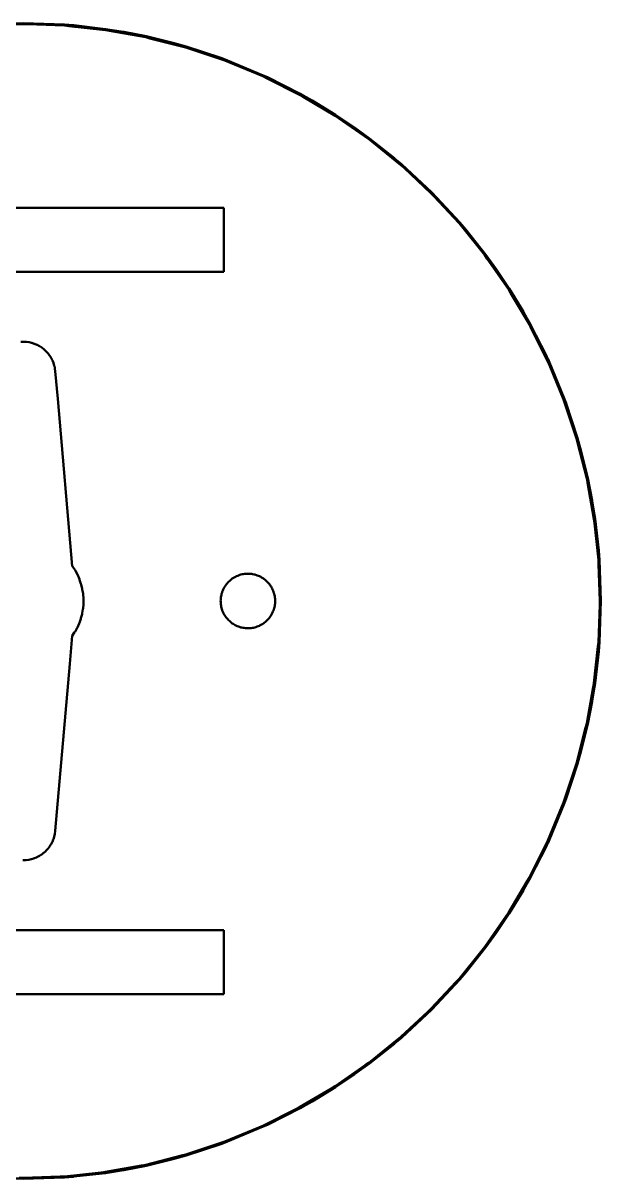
# Paper-space layout 'Presentación1' of a CAD drawing. Header units: millimetres. Extents: x 81 to 218, y 35 to 176.
# Drawn here: x 116.8 to 152.8, y 104 to 176 of the extents above; entities that cross this region are included whole.
import ezdxf

# ---------------------------------------------------------------- set-up
doc = ezdxf.new("R2010")
doc.units = ezdxf.units.MM
doc.layers.add('Visible (ISO)', color=7, linetype='Continuous', lineweight=50)

psp = doc.layouts.new('Presentación1')

# ---------------------------------------------------------------- linework, layer by layer
at = {"layer": 'Visible (ISO)'}
for p, q in [((114.257, 175.874), (116.825, 175.966)), ((116.825, 175.958), (114.257, 175.866)), ((116.825, 175.935), (114.259, 175.844)), ((114.527, 175.819), (116.825, 175.901)), ((116.825, 175.966), (119.393, 175.874)), ((116.825, 175.958), (116.825, 175.966)), ((116.825, 175.935), (116.825, 175.958)), ((119.393, 175.866), (116.825, 175.958)), ((116.825, 175.935), (116.825, 175.901)), ((116.825, 175.935), (119.391, 175.844)), ((116.825, 175.901), (117.091, 175.892)), ((117.091, 175.892), (119.389, 175.81)), ((119.391, 175.844), (119.389, 175.81)), ((119.389, 175.81), (119.653, 175.782)), ((119.393, 175.866), (119.391, 175.844)), ((119.391, 175.844), (121.944, 175.569)), ((119.393, 175.874), (119.96, 175.829)), ((119.393, 175.874), (119.961, 175.813)), ((119.393, 175.866), (119.393, 175.874)), ((119.393, 175.866), (121.947, 175.592)), ((119.653, 175.782), (121.939, 175.536)), ((119.963, 175.829), (119.96, 175.829)), ((119.961, 175.813), (121.948, 175.599)), ((119.971, 175.828), (119.963, 175.829)), ((119.971, 175.828), (121.948, 175.599)), ((121.939, 175.536), (121.944, 175.569)), ((121.939, 175.536), (122.201, 175.489)), ((121.947, 175.592), (121.944, 175.569)), ((124.471, 175.113), (121.944, 175.569)), ((121.948, 175.599), (121.947, 175.592)), ((121.947, 175.592), (124.476, 175.136)), ((121.948, 175.599), (123.072, 175.42)), ((121.948, 175.599), (123.072, 175.397)), ((122.201, 175.489), (124.464, 175.08)), ((123.076, 175.419), (123.072, 175.42)), ((123.072, 175.397), (124.477, 175.143)), ((123.082, 175.418), (123.076, 175.419)), ((123.082, 175.418), (124.477, 175.143)), ((124.464, 175.08), (124.471, 175.113)), ((124.464, 175.08), (124.721, 175.014)), ((124.471, 175.113), (124.476, 175.136)), ((126.959, 174.478), (124.471, 175.113)), ((124.477, 175.143), (124.476, 175.136)), ((126.965, 174.5), (124.476, 175.136)), ((124.477, 175.143), (126.136, 174.741)), ((124.477, 175.143), (126.138, 174.719)), ((124.721, 175.014), (126.949, 174.446)), ((126.143, 174.739), (126.136, 174.741)), ((126.138, 174.719), (126.967, 174.507)), ((126.146, 174.738), (126.143, 174.739)), ((126.146, 174.738), (126.967, 174.507)), ((126.949, 174.446), (126.959, 174.478)), ((126.949, 174.446), (127.202, 174.362)), ((126.959, 174.478), (126.965, 174.5)), ((129.395, 173.667), (126.959, 174.478)), ((126.967, 174.507), (126.965, 174.5)), ((129.403, 173.689), (126.965, 174.5)), ((126.967, 174.507), (129.129, 173.798)), ((126.967, 174.507), (129.135, 173.786)), ((127.202, 174.362), (129.383, 173.636)), ((129.138, 173.795), (129.129, 173.798)), ((129.135, 173.786), (129.406, 173.696)), ((129.139, 173.794), (129.138, 173.795)), ((129.139, 173.794), (129.406, 173.696)), ((129.395, 173.667), (129.383, 173.636)), ((129.383, 173.636), (129.629, 173.534)), ((129.395, 173.667), (129.403, 173.689)), ((129.395, 173.667), (131.767, 172.685)), ((129.406, 173.696), (129.403, 173.689)), ((131.777, 172.706), (129.403, 173.689)), ((129.406, 173.696), (131.78, 172.712)), ((129.629, 173.534), (131.753, 172.654)), ((131.767, 172.685), (131.753, 172.654)), ((131.753, 172.654), (131.991, 172.535)), ((131.777, 172.706), (131.767, 172.685)), ((131.767, 172.685), (134.063, 171.535)), ((131.777, 172.706), (131.78, 172.712)), ((131.777, 172.706), (134.074, 171.555)), ((132.038, 172.593), (131.78, 172.712)), ((131.78, 172.712), (132.035, 172.585)), ((131.991, 172.535), (134.047, 171.506)), ((132.035, 172.585), (134.078, 171.562)), ((132.039, 172.593), (132.038, 172.593)), ((132.047, 172.589), (132.039, 172.593)), ((132.047, 172.589), (134.078, 171.562)), ((134.047, 171.506), (134.063, 171.535)), ((134.047, 171.506), (134.276, 171.37)), ((134.074, 171.555), (134.063, 171.535)), ((136.272, 170.225), (134.063, 171.535)), ((134.078, 171.562), (134.074, 171.555)), ((134.074, 171.555), (136.284, 170.244)), ((134.822, 171.144), (134.078, 171.562)), ((134.078, 171.562), (134.815, 171.125)), ((134.276, 171.37), (136.253, 170.197)), ((134.815, 171.125), (136.288, 170.251)), ((134.825, 171.143), (134.822, 171.144)), ((134.831, 171.139), (134.825, 171.143)), ((134.831, 171.139), (136.288, 170.251)), ((136.253, 170.197), (136.272, 170.225)), ((136.253, 170.197), (136.472, 170.045)), ((136.272, 170.225), (136.284, 170.244)), ((138.381, 168.761), (136.272, 170.225)), ((136.288, 170.251), (136.284, 170.244)), ((138.395, 168.779), (136.284, 170.244)), ((137.469, 169.458), (136.288, 170.251)), ((136.288, 170.251), (137.461, 169.437)), ((136.472, 170.045), (138.361, 168.734)), ((137.461, 169.437), (138.399, 168.785)), ((137.474, 169.455), (137.469, 169.458)), ((137.478, 169.453), (137.474, 169.455)), ((137.478, 169.453), (138.399, 168.785)), ((138.361, 168.734), (138.381, 168.761)), ((138.361, 168.734), (138.568, 168.567)), ((138.381, 168.761), (138.395, 168.779)), ((140.38, 167.15), (138.381, 168.761)), ((138.399, 168.785), (138.395, 168.779)), ((140.395, 167.167), (138.395, 168.779)), ((139.959, 167.548), (138.399, 168.785)), ((138.399, 168.785), (139.955, 167.531)), ((138.568, 168.567), (140.358, 167.124)), ((139.955, 167.531), (140.4, 167.173)), ((139.965, 167.543), (139.959, 167.548)), ((139.967, 167.542), (139.965, 167.543)), ((139.967, 167.542), (140.4, 167.173)), ((140.358, 167.124), (140.38, 167.15)), ((140.358, 167.124), (140.553, 166.943)), ((140.38, 167.15), (140.395, 167.167)), ((142.259, 165.4), (140.38, 167.15)), ((140.4, 167.173), (140.395, 167.167)), ((142.276, 165.416), (140.395, 167.167)), ((140.4, 167.173), (142.281, 165.422)), ((140.553, 166.943), (142.235, 165.376)), ((142.259, 165.4), (142.235, 165.376)), ((142.235, 165.376), (142.417, 165.182)), ((142.259, 165.4), (142.276, 165.416)), ((142.259, 165.4), (144.009, 163.521)), ((142.276, 165.416), (142.281, 165.422)), ((144.026, 163.536), (142.276, 165.416)), ((142.281, 165.422), (144.032, 163.541)), ((142.417, 165.182), (143.984, 163.499)), ((104.325, 164.466), (129.325, 164.466)), ((129.325, 164.466), (129.325, 160.466)), ((144.009, 163.521), (143.984, 163.499)), ((143.984, 163.499), (144.15, 163.292)), ((144.026, 163.536), (144.009, 163.521)), ((144.009, 163.521), (145.62, 161.522)), ((144.026, 163.536), (144.032, 163.541)), ((144.026, 163.536), (145.638, 161.535)), ((144.401, 163.108), (144.032, 163.541)), ((144.032, 163.541), (144.39, 163.096)), ((144.15, 163.292), (145.593, 161.501)), ((144.39, 163.096), (145.645, 161.54)), ((144.403, 163.106), (144.401, 163.108)), ((144.408, 163.1), (144.403, 163.106)), ((144.408, 163.1), (145.645, 161.54)), ((145.593, 161.501), (145.62, 161.522)), ((145.593, 161.501), (145.745, 161.283)), ((145.638, 161.535), (145.62, 161.522)), ((147.085, 159.412), (145.62, 161.522)), ((145.645, 161.54), (145.638, 161.535)), ((145.638, 161.535), (147.104, 159.425)), ((146.312, 160.618), (145.645, 161.54)), ((145.645, 161.54), (146.296, 160.602)), ((145.745, 161.283), (147.056, 159.394)), ((146.296, 160.602), (147.11, 159.429)), ((146.314, 160.614), (146.312, 160.618)), ((146.318, 160.61), (146.314, 160.614)), ((146.318, 160.61), (147.11, 159.429)), ((129.325, 160.466), (104.325, 160.466)), ((147.056, 159.394), (147.085, 159.412)), ((147.056, 159.394), (147.192, 159.165)), ((147.085, 159.412), (147.104, 159.425)), ((148.395, 157.204), (147.085, 159.412)), ((147.11, 159.429), (147.104, 159.425)), ((148.415, 157.215), (147.104, 159.425)), ((147.998, 157.972), (147.11, 159.429)), ((147.11, 159.429), (147.984, 157.955)), ((147.192, 159.165), (148.365, 157.188)), ((147.984, 157.955), (148.422, 157.219)), ((148.002, 157.966), (147.998, 157.972)), ((148.004, 157.963), (148.002, 157.966)), ((148.004, 157.963), (148.422, 157.219)), ((148.365, 157.188), (148.395, 157.204)), ((148.365, 157.188), (148.484, 156.95)), ((148.395, 157.204), (148.415, 157.215)), ((149.544, 154.908), (148.395, 157.204)), ((148.422, 157.219), (148.415, 157.215)), ((149.565, 154.917), (148.415, 157.215)), ((149.448, 155.188), (148.422, 157.219)), ((148.422, 157.219), (149.444, 155.176)), ((148.484, 156.95), (149.513, 154.894)), ((116.825, 156.116), (116.676, 156.109)), ((116.85, 156.115), (116.825, 156.116)), ((116.999, 156.108), (116.85, 156.115)), ((117.024, 156.105), (116.999, 156.108)), ((117.172, 156.085), (117.024, 156.105)), ((117.197, 156.08), (117.172, 156.085)), ((117.343, 156.048), (117.197, 156.08)), ((117.366, 156.04), (117.343, 156.048)), ((117.509, 155.995), (117.366, 156.04)), ((117.532, 155.986), (117.509, 155.995)), ((117.67, 155.928), (117.532, 155.986)), ((117.692, 155.917), (117.67, 155.928)), ((117.825, 155.848), (117.692, 155.917)), ((117.846, 155.834), (117.825, 155.848)), ((117.972, 155.754), (117.846, 155.834)), ((117.992, 155.739), (117.972, 155.754)), ((118.111, 155.648), (117.992, 155.739)), ((118.129, 155.631), (118.111, 155.648)), ((118.239, 155.53), (118.129, 155.631)), ((118.256, 155.512), (118.239, 155.53)), ((118.357, 155.401), (118.256, 155.512)), ((118.372, 155.382), (118.357, 155.401)), ((118.463, 155.263), (118.372, 155.382)), ((118.477, 155.242), (118.463, 155.263)), ((118.557, 155.116), (118.477, 155.242)), ((118.569, 155.094), (118.557, 155.116)), ((118.638, 154.961), (118.569, 155.094)), ((118.647, 154.938), (118.638, 154.961)), ((118.704, 154.8), (118.647, 154.938)), ((149.444, 155.176), (149.572, 154.921)), ((149.452, 155.18), (149.448, 155.188)), ((149.453, 155.179), (149.452, 155.18)), ((149.572, 154.921), (149.453, 155.179)), ((149.544, 154.908), (149.513, 154.894)), ((149.513, 154.894), (149.615, 154.648)), ((149.544, 154.908), (149.565, 154.917)), ((149.544, 154.908), (150.527, 152.536)), ((149.572, 154.921), (149.565, 154.917)), ((150.548, 152.544), (149.565, 154.917)), ((149.572, 154.921), (150.555, 152.546)), ((118.712, 154.776), (118.704, 154.8)), ((118.757, 154.633), (118.712, 154.776)), ((118.762, 154.609), (118.757, 154.633)), ((118.795, 154.463), (118.762, 154.609)), ((118.798, 154.438), (118.795, 154.463)), ((118.817, 154.29), (118.798, 154.438)), ((118.969, 152.554), (118.817, 154.29)), ((149.615, 154.648), (150.495, 152.524)), ((119.88, 142.14), (118.969, 152.554)), ((150.527, 152.536), (150.495, 152.524)), ((150.495, 152.524), (150.579, 152.272)), ((150.548, 152.544), (150.527, 152.536)), ((150.527, 152.536), (151.338, 150.1)), ((150.548, 152.544), (150.555, 152.546)), ((150.548, 152.544), (151.36, 150.106)), ((150.555, 152.546), (150.654, 152.28)), ((150.555, 152.546), (150.645, 152.276)), ((150.579, 152.272), (151.305, 150.09)), ((150.645, 152.276), (151.367, 150.108)), ((150.654, 152.278), (150.654, 152.28)), ((150.657, 152.27), (150.654, 152.278)), ((150.657, 152.27), (151.367, 150.108)), ((151.305, 150.09), (151.338, 150.1)), ((151.305, 150.09), (151.371, 149.832)), ((151.36, 150.106), (151.338, 150.1)), ((151.973, 147.612), (151.338, 150.1)), ((151.367, 150.108), (151.36, 150.106)), ((151.36, 150.106), (151.995, 147.616)), ((151.367, 150.108), (151.597, 149.287)), ((151.367, 150.108), (151.579, 149.278)), ((151.371, 149.832), (151.94, 147.604)), ((151.579, 149.278), (152.002, 147.618)), ((151.598, 149.283), (151.597, 149.287)), ((151.6, 149.277), (151.598, 149.283)), ((151.6, 149.277), (152.002, 147.618)), ((151.94, 147.604), (151.973, 147.612)), ((151.94, 147.604), (151.987, 147.343)), ((151.973, 147.612), (151.995, 147.616)), ((152.429, 145.085), (151.973, 147.612)), ((152.002, 147.618), (151.995, 147.616)), ((152.451, 145.088), (151.995, 147.616)), ((152.002, 147.618), (152.277, 146.223)), ((152.002, 147.618), (152.256, 146.213)), ((151.987, 147.343), (152.395, 145.08)), ((152.256, 146.213), (152.459, 145.089)), ((152.278, 146.217), (152.277, 146.223)), ((152.279, 146.213), (152.278, 146.217)), ((152.279, 146.213), (152.459, 145.089)), ((152.395, 145.08), (152.429, 145.085)), ((152.395, 145.08), (152.423, 144.816)), ((152.423, 144.816), (152.669, 142.529)), ((152.429, 145.085), (152.451, 145.088)), ((152.703, 142.532), (152.429, 145.085)), ((152.459, 145.089), (152.451, 145.088)), ((152.726, 142.533), (152.451, 145.088)), ((152.459, 145.089), (152.687, 143.111)), ((152.459, 145.089), (152.672, 143.102)), ((152.672, 143.102), (152.733, 142.534)), ((152.688, 143.103), (152.687, 143.111)), ((152.688, 143.101), (152.688, 143.103)), ((152.688, 143.101), (152.733, 142.534)), ((119.905, 142.103), (119.88, 142.14)), ((120.049, 141.881), (119.905, 142.103)), ((120.07, 141.842), (120.049, 141.881)), ((120.196, 141.609), (120.07, 141.842)), ((152.669, 142.529), (152.703, 142.532)), ((152.669, 142.529), (152.679, 142.264)), ((152.679, 142.264), (152.761, 139.966)), ((152.703, 142.532), (152.726, 142.533)), ((152.795, 139.966), (152.703, 142.532)), ((152.733, 142.534), (152.726, 142.533)), ((152.817, 139.966), (152.726, 142.533)), ((152.733, 142.534), (152.825, 139.966)), ((120.214, 141.568), (120.196, 141.609)), ((120.32, 141.326), (120.214, 141.568)), ((120.334, 141.284), (120.32, 141.326)), ((120.42, 141.033), (120.334, 141.284)), ((129.583, 141.124), (129.523, 141.058)), ((129.623, 141.168), (129.583, 141.124)), ((129.689, 141.228), (129.623, 141.168)), ((129.732, 141.268), (129.689, 141.228)), ((129.757, 141.287), (129.732, 141.268)), ((129.828, 141.341), (129.757, 141.287)), ((129.85, 141.358), (129.828, 141.341)), ((129.925, 141.406), (129.85, 141.358)), ((129.975, 141.438), (129.925, 141.406)), ((130.054, 141.479), (129.975, 141.438)), ((130.107, 141.506), (130.054, 141.479)), ((130.189, 141.54), (130.107, 141.506)), ((130.244, 141.563), (130.189, 141.54)), ((130.328, 141.59), (130.244, 141.563)), ((130.385, 141.608), (130.328, 141.59)), ((130.472, 141.627), (130.385, 141.608)), ((130.53, 141.64), (130.472, 141.627)), ((130.618, 141.652), (130.53, 141.64)), ((130.677, 141.659), (130.618, 141.652)), ((130.766, 141.663), (130.677, 141.659)), ((130.825, 141.666), (130.766, 141.663)), ((130.914, 141.662), (130.825, 141.666)), ((130.973, 141.659), (130.914, 141.662)), ((131.061, 141.648), (130.973, 141.659)), ((131.12, 141.64), (131.061, 141.648)), ((131.207, 141.621), (131.12, 141.64)), ((131.265, 141.608), (131.207, 141.621)), ((131.35, 141.581), (131.265, 141.608)), ((131.406, 141.563), (131.35, 141.581)), ((131.489, 141.529), (131.406, 141.563)), ((131.544, 141.506), (131.489, 141.529)), ((131.622, 141.465), (131.544, 141.506)), ((131.675, 141.438), (131.622, 141.465)), ((131.75, 141.39), (131.675, 141.438)), ((131.8, 141.358), (131.75, 141.39)), ((131.822, 141.341), (131.8, 141.358)), ((131.893, 141.287), (131.822, 141.341)), ((131.918, 141.268), (131.893, 141.287)), ((131.983, 141.208), (131.918, 141.268)), ((132.027, 141.168), (131.983, 141.208)), ((132.087, 141.102), (132.027, 141.168)), ((120.431, 140.99), (120.42, 141.033)), ((120.496, 140.733), (120.431, 140.99)), ((120.503, 140.69), (120.496, 140.733)), ((120.546, 140.428), (120.503, 140.69)), ((120.55, 140.384), (120.546, 140.428)), ((129.183, 140.406), (129.17, 140.348)), ((129.21, 140.491), (129.183, 140.406)), ((129.228, 140.547), (129.21, 140.491)), ((129.262, 140.629), (129.228, 140.547)), ((129.284, 140.684), (129.262, 140.629)), ((129.325, 140.763), (129.284, 140.684)), ((129.353, 140.816), (129.325, 140.763)), ((129.401, 140.891), (129.353, 140.816)), ((129.433, 140.941), (129.401, 140.891)), ((129.487, 141.011), (129.433, 140.941)), ((129.523, 141.058), (129.487, 141.011)), ((132.127, 141.058), (132.087, 141.102)), ((132.182, 140.988), (132.127, 141.058)), ((132.218, 140.941), (132.182, 140.988)), ((132.265, 140.866), (132.218, 140.941)), ((132.297, 140.816), (132.265, 140.866)), ((132.338, 140.737), (132.297, 140.816)), ((132.366, 140.684), (132.338, 140.737)), ((132.4, 140.602), (132.366, 140.684)), ((132.423, 140.547), (132.4, 140.602)), ((132.449, 140.462), (132.423, 140.547)), ((132.467, 140.406), (132.449, 140.462)), ((132.486, 140.319), (132.467, 140.406)), ((120.546, 139.503), (120.568, 139.767)), ((120.572, 140.12), (120.55, 140.384)), ((120.568, 139.767), (120.572, 139.811)), ((120.572, 140.076), (120.572, 140.12)), ((120.572, 139.811), (120.572, 140.076)), ((129.129, 140.055), (129.125, 139.966)), ((129.125, 139.966), (129.128, 139.906)), ((129.128, 139.906), (129.132, 139.818)), ((129.132, 140.114), (129.129, 140.055)), ((129.143, 140.202), (129.132, 140.114)), ((129.132, 139.818), (129.139, 139.759)), ((129.139, 139.759), (129.151, 139.671)), ((129.151, 140.261), (129.143, 140.202)), ((129.17, 140.348), (129.151, 140.261)), ((132.499, 140.261), (132.486, 140.319)), ((132.511, 140.173), (132.499, 140.261)), ((132.499, 139.671), (132.507, 139.729)), ((132.507, 139.729), (132.519, 139.818)), ((132.519, 140.114), (132.511, 140.173)), ((132.522, 140.025), (132.519, 140.114)), ((132.519, 139.818), (132.521, 139.877)), ((132.521, 139.877), (132.525, 139.966)), ((132.525, 139.966), (132.522, 140.025)), ((152.751, 139.7), (152.669, 137.402)), ((152.795, 139.966), (152.703, 137.4)), ((152.726, 137.398), (152.817, 139.966)), ((152.825, 139.966), (152.733, 137.398)), ((152.761, 139.966), (152.751, 139.7)), ((152.795, 139.966), (152.761, 139.966)), ((152.795, 139.966), (152.817, 139.966)), ((152.817, 139.966), (152.825, 139.966)), ((120.42, 138.898), (120.485, 139.155)), ((120.485, 139.155), (120.496, 139.198)), ((120.496, 139.198), (120.539, 139.459)), ((120.539, 139.459), (120.546, 139.503)), ((129.151, 139.671), (129.164, 139.613)), ((129.164, 139.613), (129.183, 139.526)), ((129.183, 139.526), (129.201, 139.469)), ((129.201, 139.469), (129.228, 139.384)), ((129.228, 139.384), (129.25, 139.329)), ((129.25, 139.329), (129.284, 139.247)), ((129.284, 139.247), (129.312, 139.195)), ((129.312, 139.195), (129.353, 139.116)), ((129.353, 139.116), (129.385, 139.066)), ((129.385, 139.066), (129.433, 138.991)), ((129.433, 138.991), (129.469, 138.944)), ((132.163, 138.92), (132.218, 138.991)), ((132.218, 138.991), (132.25, 139.041)), ((132.25, 139.041), (132.297, 139.116)), ((132.297, 139.116), (132.325, 139.168)), ((132.325, 139.168), (132.366, 139.247)), ((132.366, 139.247), (132.388, 139.302)), ((132.388, 139.302), (132.423, 139.384)), ((132.423, 139.384), (132.44, 139.441)), ((132.44, 139.441), (132.467, 139.526)), ((132.467, 139.526), (132.48, 139.584)), ((132.48, 139.584), (132.499, 139.671)), ((120.049, 138.051), (120.175, 138.284)), ((120.175, 138.284), (120.196, 138.323)), ((120.196, 138.323), (120.302, 138.565)), ((120.302, 138.565), (120.32, 138.606)), ((120.32, 138.606), (120.406, 138.857)), ((120.406, 138.857), (120.42, 138.898)), ((129.469, 138.944), (129.523, 138.873)), ((129.523, 138.873), (129.563, 138.829)), ((129.563, 138.829), (129.623, 138.764)), ((129.623, 138.764), (129.667, 138.724)), ((129.667, 138.724), (129.732, 138.663)), ((129.732, 138.663), (129.779, 138.627)), ((129.779, 138.627), (129.85, 138.573)), ((129.85, 138.573), (129.9, 138.541)), ((129.9, 138.541), (129.975, 138.493)), ((129.975, 138.493), (130.028, 138.466)), ((130.028, 138.466), (130.107, 138.425)), ((130.107, 138.425), (130.161, 138.402)), ((130.161, 138.402), (130.244, 138.368)), ((130.244, 138.368), (130.3, 138.35)), ((130.3, 138.35), (130.385, 138.324)), ((130.385, 138.324), (130.443, 138.311)), ((130.443, 138.311), (130.53, 138.292)), ((130.53, 138.292), (130.589, 138.284)), ((130.589, 138.284), (130.677, 138.272)), ((130.677, 138.272), (130.736, 138.27)), ((130.736, 138.27), (130.825, 138.266)), ((130.825, 138.266), (130.884, 138.268)), ((130.884, 138.268), (130.973, 138.272)), ((130.973, 138.272), (131.032, 138.28)), ((131.032, 138.28), (131.12, 138.292)), ((131.12, 138.292), (131.178, 138.304)), ((131.178, 138.304), (131.265, 138.324)), ((131.265, 138.324), (131.322, 138.341)), ((131.322, 138.341), (131.406, 138.368)), ((131.406, 138.368), (131.461, 138.391)), ((131.461, 138.391), (131.544, 138.425)), ((131.544, 138.425), (131.596, 138.452)), ((131.596, 138.452), (131.675, 138.493)), ((131.675, 138.493), (131.725, 138.525)), ((131.725, 138.525), (131.8, 138.573)), ((131.8, 138.573), (131.847, 138.609)), ((131.847, 138.609), (131.918, 138.663)), ((131.918, 138.663), (131.962, 138.704)), ((131.962, 138.704), (132.027, 138.764)), ((132.027, 138.764), (132.067, 138.807)), ((132.067, 138.807), (132.127, 138.873)), ((132.127, 138.873), (132.163, 138.92)), ((119.729, 136.056), (119.88, 137.792)), ((119.88, 137.792), (120.025, 138.014)), ((120.025, 138.014), (120.049, 138.051)), ((152.641, 137.138), (152.395, 134.852)), ((152.703, 137.4), (152.429, 134.847)), ((152.726, 137.398), (152.451, 134.843)), ((152.672, 136.83), (152.459, 134.842)), ((152.687, 136.82), (152.459, 134.842)), ((152.669, 137.402), (152.641, 137.138)), ((152.703, 137.4), (152.669, 137.402)), ((152.733, 137.398), (152.672, 136.83)), ((152.687, 136.82), (152.688, 136.828)), ((152.733, 137.398), (152.688, 136.83)), ((152.688, 136.828), (152.688, 136.83)), ((152.726, 137.398), (152.703, 137.4)), ((152.726, 137.398), (152.733, 137.398)), ((118.817, 125.641), (119.729, 136.056)), ((151.973, 132.32), (152.429, 134.847)), ((152.451, 134.843), (151.995, 132.315)), ((152.459, 134.842), (152.256, 133.718)), ((152.459, 134.842), (152.279, 133.719)), ((152.395, 134.852), (152.348, 134.59)), ((152.395, 134.852), (152.429, 134.847)), ((152.451, 134.843), (152.429, 134.847)), ((152.459, 134.842), (152.451, 134.843)), ((152.348, 134.59), (151.94, 132.327)), ((152.256, 133.718), (152.002, 132.313)), ((152.277, 133.709), (152.002, 132.313)), ((152.277, 133.709), (152.278, 133.714)), ((152.278, 133.714), (152.279, 133.719)), ((151.874, 132.069), (151.305, 129.841)), ((151.338, 129.832), (151.973, 132.32)), ((151.36, 129.825), (151.995, 132.315)), ((152.002, 132.313), (151.579, 130.653)), ((152.002, 132.313), (151.6, 130.655)), ((151.94, 132.327), (151.874, 132.069)), ((151.94, 132.327), (151.973, 132.32)), ((151.973, 132.32), (151.995, 132.315)), ((152.002, 132.313), (151.995, 132.315)), ((151.579, 130.653), (151.367, 129.823)), ((151.597, 130.645), (151.367, 129.823)), ((151.597, 130.645), (151.598, 130.648)), ((151.598, 130.648), (151.6, 130.655)), ((150.527, 127.396), (151.338, 129.832)), ((150.548, 127.388), (151.36, 129.825)), ((151.367, 129.823), (150.645, 127.656)), ((151.367, 129.823), (150.657, 127.662)), ((151.305, 129.841), (151.221, 129.589)), ((151.305, 129.841), (151.338, 129.832)), ((151.338, 129.832), (151.36, 129.825)), ((151.367, 129.823), (151.36, 129.825)), ((151.221, 129.589), (150.495, 127.407)), ((150.645, 127.656), (150.555, 127.385)), ((150.654, 127.652), (150.555, 127.385)), ((150.654, 127.653), (150.657, 127.662)), ((150.654, 127.652), (150.654, 127.653)), ((150.393, 127.162), (149.513, 125.037)), ((150.527, 127.396), (149.544, 125.023)), ((149.565, 125.014), (150.548, 127.388)), ((150.555, 127.385), (149.572, 125.011)), ((150.495, 127.407), (150.393, 127.162)), ((150.527, 127.396), (150.495, 127.407)), ((150.527, 127.396), (150.548, 127.388)), ((150.555, 127.385), (150.548, 127.388)), ((118.749, 125.274), (118.757, 125.298)), ((118.757, 125.298), (118.789, 125.444)), ((118.789, 125.444), (118.795, 125.468)), ((118.795, 125.468), (118.814, 125.617)), ((118.814, 125.617), (118.817, 125.641)), ((118.357, 124.53), (118.448, 124.649)), ((118.448, 124.649), (118.463, 124.669)), ((118.463, 124.669), (118.544, 124.795)), ((118.544, 124.795), (118.557, 124.816)), ((118.557, 124.816), (118.626, 124.948)), ((118.626, 124.948), (118.638, 124.97)), ((118.638, 124.97), (118.695, 125.109)), ((118.695, 125.109), (118.704, 125.132)), ((118.704, 125.132), (118.749, 125.274)), ((149.394, 124.8), (148.365, 122.744)), ((149.544, 125.023), (148.395, 122.727)), ((149.565, 125.014), (148.415, 122.716)), ((149.444, 124.756), (148.422, 122.713)), ((149.448, 124.743), (148.422, 122.713)), ((149.513, 125.037), (149.394, 124.8)), ((149.572, 125.011), (149.444, 124.756)), ((149.448, 124.743), (149.452, 124.751)), ((149.452, 124.751), (149.453, 124.753)), ((149.453, 124.753), (149.572, 125.011)), ((149.544, 125.023), (149.513, 125.037)), ((149.565, 125.014), (149.544, 125.023)), ((149.565, 125.014), (149.572, 125.011)), ((116.999, 123.823), (117.148, 123.843)), ((117.148, 123.843), (117.172, 123.846)), ((117.172, 123.846), (117.318, 123.878)), ((117.318, 123.878), (117.343, 123.884)), ((117.343, 123.884), (117.485, 123.929)), ((117.485, 123.929), (117.509, 123.936)), ((117.509, 123.936), (117.647, 123.994)), ((117.647, 123.994), (117.67, 124.003)), ((117.67, 124.003), (117.803, 124.072)), ((117.803, 124.072), (117.825, 124.084)), ((117.825, 124.084), (117.951, 124.164)), ((117.951, 124.164), (117.972, 124.177)), ((117.972, 124.177), (118.091, 124.268)), ((118.091, 124.268), (118.111, 124.284)), ((118.111, 124.284), (118.221, 124.385)), ((118.221, 124.385), (118.239, 124.402)), ((118.239, 124.402), (118.34, 124.512)), ((118.34, 124.512), (118.357, 124.53)), ((116.8, 123.817), (116.825, 123.816)), ((116.825, 123.816), (116.974, 123.822)), ((116.974, 123.822), (116.999, 123.823)), ((148.229, 122.515), (147.056, 120.537)), ((147.085, 120.519), (148.395, 122.727)), ((148.415, 122.716), (147.104, 120.507)), ((148.422, 122.713), (147.984, 121.976)), ((148.004, 121.969), (148.422, 122.713)), ((148.365, 122.744), (148.229, 122.515)), ((148.365, 122.744), (148.395, 122.727)), ((148.415, 122.716), (148.395, 122.727)), ((148.422, 122.713), (148.415, 122.716)), ((147.984, 121.976), (147.11, 120.503)), ((147.998, 121.96), (147.11, 120.503)), ((147.998, 121.96), (148.002, 121.966)), ((148.002, 121.966), (148.004, 121.969)), ((146.905, 120.319), (145.593, 118.43)), ((145.62, 118.41), (147.085, 120.519)), ((145.638, 118.396), (147.104, 120.507)), ((147.11, 120.503), (146.296, 119.33)), ((146.318, 119.322), (147.11, 120.503)), ((147.056, 120.537), (146.905, 120.319)), ((147.056, 120.537), (147.085, 120.519)), ((147.085, 120.519), (147.104, 120.507)), ((147.11, 120.503), (147.104, 120.507)), ((104.325, 119.466), (129.325, 119.466)), ((129.325, 119.466), (129.325, 115.466)), ((146.296, 119.33), (145.645, 118.392)), ((146.312, 119.313), (145.645, 118.392)), ((146.312, 119.313), (146.314, 119.317)), ((146.314, 119.317), (146.318, 119.322)), ((145.426, 118.223), (143.984, 116.433)), ((144.009, 116.411), (145.62, 118.41)), ((144.026, 116.396), (145.638, 118.396)), ((145.645, 118.392), (144.39, 116.835)), ((144.408, 116.832), (145.645, 118.392)), ((145.593, 118.43), (145.426, 118.223)), ((145.593, 118.43), (145.62, 118.41)), ((145.62, 118.41), (145.638, 118.396)), ((145.645, 118.392), (145.638, 118.396)), ((144.39, 116.835), (144.032, 116.391)), ((144.401, 116.824), (144.032, 116.391)), ((144.401, 116.824), (144.403, 116.825)), ((144.403, 116.825), (144.408, 116.832)), ((143.802, 116.238), (142.235, 114.555)), ((142.259, 114.531), (144.009, 116.411)), ((142.276, 114.515), (144.026, 116.396)), ((144.032, 116.391), (142.281, 114.51)), ((143.984, 116.433), (143.802, 116.238)), ((143.984, 116.433), (144.009, 116.411)), ((144.009, 116.411), (144.026, 116.396)), ((144.032, 116.391), (144.026, 116.396)), ((129.325, 115.466), (104.325, 115.466)), ((142.259, 114.531), (140.38, 112.782)), ((140.395, 112.764), (142.276, 114.515)), ((142.281, 114.51), (140.4, 112.759)), ((142.235, 114.555), (142.041, 114.374)), ((142.259, 114.531), (142.235, 114.555)), ((142.259, 114.531), (142.276, 114.515)), ((142.276, 114.515), (142.281, 114.51)), ((142.041, 114.374), (140.358, 112.807)), ((140.151, 112.64), (138.361, 111.198)), ((140.38, 112.782), (138.381, 111.171)), ((140.395, 112.764), (138.395, 111.152)), ((139.955, 112.4), (138.399, 111.146)), ((139.959, 112.383), (138.399, 111.146)), ((140.4, 112.759), (139.955, 112.4)), ((139.959, 112.383), (139.965, 112.388)), ((139.965, 112.388), (139.967, 112.39)), ((139.967, 112.39), (140.4, 112.759)), ((140.358, 112.807), (140.151, 112.64)), ((140.38, 112.782), (140.358, 112.807)), ((140.395, 112.764), (140.38, 112.782)), ((140.395, 112.764), (140.4, 112.759)), ((138.142, 111.046), (136.253, 109.735)), ((136.272, 109.706), (138.381, 111.171)), ((138.395, 111.152), (136.284, 109.687)), ((138.399, 111.146), (137.461, 110.495)), ((137.478, 110.479), (138.399, 111.146)), ((138.361, 111.198), (138.142, 111.046)), ((138.361, 111.198), (138.381, 111.171)), ((138.395, 111.152), (138.381, 111.171)), ((138.399, 111.146), (138.395, 111.152)), ((137.461, 110.495), (136.288, 109.681)), ((137.469, 110.473), (136.288, 109.681)), ((137.469, 110.473), (137.474, 110.476)), ((137.474, 110.476), (137.478, 110.479)), ((136.025, 109.599), (134.047, 108.426)), ((134.063, 108.396), (136.272, 109.706)), ((134.074, 108.376), (136.284, 109.687)), ((136.288, 109.681), (134.815, 108.806)), ((134.831, 108.792), (136.288, 109.681)), ((136.253, 109.735), (136.025, 109.599)), ((136.253, 109.735), (136.272, 109.706)), ((136.272, 109.706), (136.284, 109.687)), ((136.288, 109.681), (136.284, 109.687)), ((134.815, 108.806), (134.078, 108.369)), ((134.822, 108.787), (134.078, 108.369)), ((134.822, 108.787), (134.825, 108.789)), ((134.825, 108.789), (134.831, 108.792)), ((133.809, 108.307), (131.753, 107.277)), ((131.767, 107.247), (134.063, 108.396)), ((131.777, 107.226), (134.074, 108.376)), ((134.078, 108.369), (132.035, 107.347)), ((132.047, 107.343), (134.078, 108.369)), ((134.047, 108.426), (133.809, 108.307)), ((134.047, 108.426), (134.063, 108.396)), ((134.063, 108.396), (134.074, 108.376)), ((134.078, 108.369), (134.074, 108.376)), ((132.035, 107.347), (131.78, 107.219)), ((131.78, 107.219), (132.038, 107.338)), ((132.038, 107.338), (132.039, 107.339)), ((132.039, 107.339), (132.047, 107.343)), ((131.508, 107.176), (129.383, 106.296)), ((131.767, 107.247), (129.395, 106.264)), ((129.403, 106.243), (131.777, 107.226)), ((131.78, 107.219), (129.406, 106.236)), ((131.753, 107.277), (131.508, 107.176)), ((131.767, 107.247), (131.753, 107.277)), ((131.767, 107.247), (131.777, 107.226)), ((131.78, 107.219), (131.777, 107.226)), ((129.131, 106.212), (126.949, 105.486)), ((129.395, 106.264), (126.959, 105.453)), ((129.403, 106.243), (126.965, 105.431)), ((129.135, 106.145), (126.967, 105.424)), ((129.129, 106.134), (126.967, 105.424)), ((129.129, 106.134), (129.138, 106.137)), ((129.383, 106.296), (129.131, 106.212)), ((129.406, 106.236), (129.135, 106.145)), ((129.138, 106.137), (129.139, 106.137)), ((129.406, 106.236), (129.139, 106.137)), ((129.395, 106.264), (129.383, 106.296)), ((129.403, 106.243), (129.395, 106.264)), ((129.403, 106.243), (129.406, 106.236)), ((126.692, 105.42), (124.464, 104.851)), ((126.959, 105.453), (124.471, 104.818)), ((126.965, 105.431), (124.476, 104.796)), ((126.138, 105.212), (124.477, 104.788)), ((126.136, 105.191), (124.477, 104.788)), ((126.136, 105.191), (126.143, 105.192)), ((126.967, 105.424), (126.138, 105.212)), ((126.143, 105.192), (126.146, 105.193)), ((126.967, 105.424), (126.146, 105.193)), ((126.949, 105.486), (126.692, 105.42)), ((126.949, 105.486), (126.959, 105.453)), ((126.965, 105.431), (126.959, 105.453)), ((126.967, 105.424), (126.965, 105.431)), ((124.202, 104.804), (121.939, 104.396)), ((121.944, 104.362), (124.471, 104.818)), ((121.947, 104.34), (124.476, 104.796)), ((123.072, 104.535), (121.948, 104.332)), ((123.072, 104.512), (121.948, 104.332)), ((124.477, 104.788), (123.072, 104.535)), ((123.072, 104.512), (123.076, 104.513)), ((123.076, 104.513), (123.082, 104.514)), ((124.477, 104.788), (123.082, 104.514)), ((124.464, 104.851), (124.202, 104.804)), ((124.464, 104.851), (124.471, 104.818)), ((124.471, 104.818), (124.476, 104.796)), ((124.476, 104.796), (124.477, 104.788)), ((114.257, 104.065), (116.825, 103.973)), ((116.825, 103.966), (114.257, 104.057)), ((114.259, 104.088), (116.825, 103.996)), ((116.825, 104.03), (116.559, 104.039)), ((119.123, 104.112), (116.825, 104.03)), ((116.825, 103.996), (119.391, 104.088)), ((116.825, 103.973), (119.393, 104.065)), ((119.393, 104.057), (116.825, 103.966)), ((116.825, 103.996), (116.825, 104.03)), ((116.825, 103.973), (116.825, 103.996)), ((116.825, 103.966), (116.825, 103.973)), ((119.389, 104.122), (119.123, 104.112)), ((121.675, 104.367), (119.389, 104.122)), ((119.389, 104.122), (119.391, 104.088)), ((119.391, 104.088), (121.944, 104.362)), ((119.391, 104.088), (119.393, 104.065)), ((119.393, 104.065), (121.947, 104.34)), ((119.961, 104.118), (119.393, 104.057)), ((119.96, 104.103), (119.393, 104.057)), ((119.393, 104.065), (119.393, 104.057)), ((119.96, 104.103), (119.963, 104.103)), ((121.948, 104.332), (119.961, 104.118)), ((119.963, 104.103), (119.971, 104.104)), ((121.948, 104.332), (119.971, 104.104)), ((121.939, 104.396), (121.675, 104.367)), ((121.939, 104.396), (121.944, 104.362)), ((121.944, 104.362), (121.947, 104.34)), ((121.947, 104.34), (121.948, 104.332))]:
    psp.add_line(p, q, dxfattribs=at)

doc.saveas('drawing.dxf')
